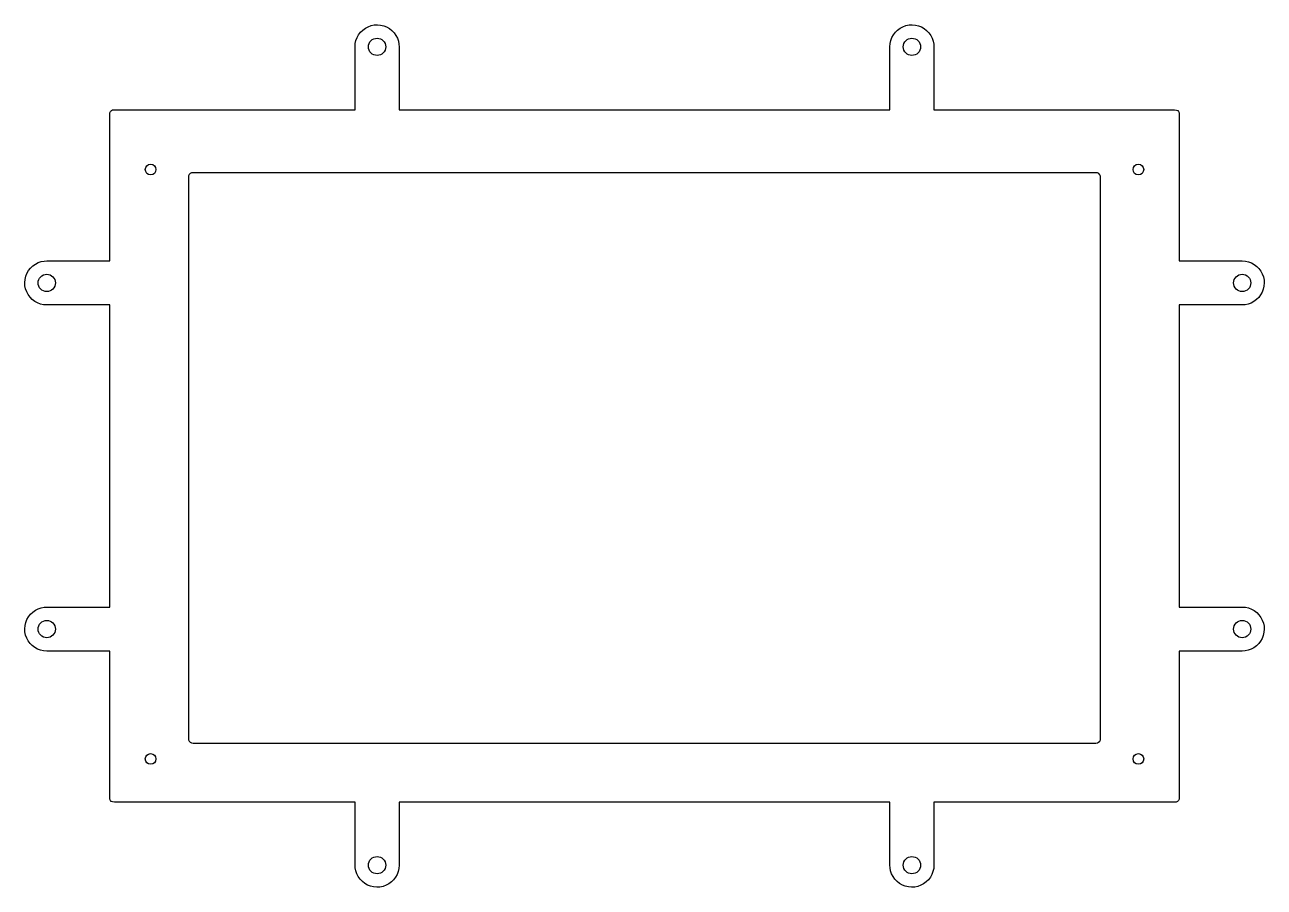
# Model space of a CAD drawing. Header units: metres. Extents: x -27 to 367, y -27 to 247.
import ezdxf

# ---------------------------------------------------------------- set-up
doc = ezdxf.new("R2010")
doc.units = ezdxf.units.M

msp = doc.modelspace()

# ---------------------------------------------------------------- linework, layer by layer
at = {"layer": 'CUT'}
for points in [[(0, 62), (0, 158), (-20, 158), (-21.0056, 158.0726), (-21.9903, 158.2889), (-22.9337, 158.6444), (-23.8162, 159.1318), (-24.6196, 159.7408), (-25.3272, 160.459), (-25.9243, 161.2713), (-26.3985, 162.161), (-26.7399, 163.1096), (-26.9416, 164.0974), (-26.9992, 165.104), (-26.9117, 166.1083), (-26.6808, 167.0897), (-26.3113, 168.0278), (-25.8109, 168.903), (-25.19, 169.6972), (-24.4614, 170.3941), (-23.6402, 170.979), (-22.7436, 171.4399), (-21.79, 171.7673), (-20.7994, 171.9542), (-20, 172), (0, 172), (0, 218.5), (0.0714, 219.083), (0.2602, 219.4893), (0.5453, 219.7635), (0.9362, 219.9339), (1.5, 220), (78, 220), (78, 240), (78.0726, 241.0056), (78.2889, 241.9903), (78.6444, 242.9337), (79.1318, 243.8162), (79.7408, 244.6196), (80.459, 245.3272), (81.2713, 245.9243), (82.161, 246.3985), (83.1096, 246.7399), (84.0974, 246.9416), (85.104, 246.9992), (86.1083, 246.9117), (87.0897, 246.6808), (88.0278, 246.3113), (88.903, 245.8109), (89.6972, 245.19), (90.3941, 244.4614), (90.979, 243.6402), (91.4399, 242.7436), (91.7673, 241.79), (91.9542, 240.7994), (92, 240), (92, 220), (248, 220), (248, 240), (248.0726, 241.0056), (248.2889, 241.9903), (248.6444, 242.9337), (249.1318, 243.8162), (249.7408, 244.6196), (250.459, 245.3272), (251.2713, 245.9243), (252.161, 246.3985), (253.1096, 246.7399), (254.0974, 246.9416), (255.104, 246.9992), (256.1083, 246.9117), (257.0897, 246.6808), (258.0278, 246.3113), (258.903, 245.8109), (259.6972, 245.19), (260.3941, 244.4614), (260.979, 243.6402), (261.4399, 242.7436), (261.7673, 241.79), (261.9542, 240.7994), (262, 240), (262, 220), (338.5, 220), (339.083, 219.9286), (339.4893, 219.7398), (339.7635, 219.4547), (339.9339, 219.0638), (340, 218.5), (340, 172), (360, 172), (361.0056, 171.9274), (361.9903, 171.7111), (362.9337, 171.3556), (363.8162, 170.8682), (364.6196, 170.2592), (365.3272, 169.541), (365.9243, 168.7287), (366.3985, 167.839), (366.7399, 166.8904), (366.9416, 165.9026), (367, 165), (366.9274, 163.9944), (366.7111, 163.0097), (366.3556, 162.0663), (365.8682, 161.1838), (365.2592, 160.3804), (364.541, 159.6728), (363.7287, 159.0757), (362.839, 158.6015), (361.8904, 158.2601), (360.9026, 158.0584), (360, 158), (340, 158), (340, 62), (360, 62), (361.0056, 61.9274), (361.9903, 61.7111), (362.9337, 61.3556), (363.8162, 60.8682), (364.6196, 60.2592), (365.3272, 59.541), (365.9243, 58.7287), (366.3985, 57.839), (366.7399, 56.8904), (366.9416, 55.9026), (367, 55), (366.9274, 53.9944), (366.7111, 53.0097), (366.3556, 52.0663), (365.8682, 51.1838), (365.2592, 50.3804), (364.541, 49.6728), (363.7287, 49.0757), (362.839, 48.6015), (361.8904, 48.2601), (360.9026, 48.0584), (360, 48), (340, 48), (340, 1.5), (339.9286, 0.917), (339.7398, 0.5107), (339.4547, 0.2365), (339.0638, 0.0661), (338.5, 0), (262, 0), (262, -20), (261.9274, -21.0056), (261.7111, -21.9903), (261.3556, -22.9337), (260.8682, -23.8162), (260.2592, -24.6196), (259.541, -25.3272), (258.7287, -25.9243), (257.839, -26.3985), (256.8904, -26.7399), (255.9026, -26.9416), (254.896, -26.9992), (253.8917, -26.9117), (252.9103, -26.6808), (251.9722, -26.3113), (251.097, -25.8109), (250.3028, -25.19), (249.6059, -24.4614), (249.021, -23.6402), (248.5601, -22.7436), (248.2327, -21.79), (248.0458, -20.7994), (248, -20), (248, 0), (92, 0), (92, -20), (91.9274, -21.0056), (91.7111, -21.9903), (91.3556, -22.9337), (90.8682, -23.8162), (90.2592, -24.6196), (89.541, -25.3272), (88.7287, -25.9243), (87.839, -26.3985), (86.8904, -26.7399), (85.9026, -26.9416), (84.896, -26.9992), (83.8917, -26.9117), (82.9103, -26.6808), (81.9722, -26.3113), (81.097, -25.8109), (80.3028, -25.19), (79.6059, -24.4614), (79.021, -23.6402), (78.5601, -22.7436), (78.2327, -21.79), (78.0458, -20.7994), (78, -20), (78, 0), (1.5, 0), (0.917, 0.0714), (0.5107, 0.2602), (0.2365, 0.5453), (0.0661, 0.9362), (0, 1.5), (0, 48), (-20, 48), (-21.0056, 48.0726), (-21.9903, 48.2889), (-22.9337, 48.6444), (-23.8162, 49.1318), (-24.6196, 49.7408), (-25.3272, 50.459), (-25.9243, 51.2713), (-26.3985, 52.161), (-26.7399, 53.1096), (-26.9416, 54.0974), (-26.9992, 55.104), (-26.9117, 56.1083), (-26.6808, 57.0897), (-26.3113, 58.0278), (-25.8109, 58.903), (-25.19, 59.6972), (-24.4614, 60.3941), (-23.6402, 60.979), (-22.7436, 61.4399), (-21.79, 61.7673), (-20.7994, 61.9542), (-20, 62), (0, 62)], [(25, 198.5), (25, 20.25), (25.0721, 19.7904), (25.2816, 19.375), (25.6083, 19.0438), (26.0208, 18.8286), (26.5, 18.75), (313.5, 18.75), (313.9596, 18.8221), (314.375, 19.0316), (314.7062, 19.3583), (314.9214, 19.7708), (315, 20.25), (315, 198.5), (314.9279, 198.9596), (314.7184, 199.375), (314.3917, 199.7062), (313.9792, 199.9214), (313.5, 200), (26.5, 200), (26.0404, 199.9279), (25.625, 199.7184), (25.2938, 199.3917), (25.0786, 198.9792), (25, 198.5)]]:
    msp.add_lwpolyline(points, close=True, dxfattribs=at)
for centre, radius in [((85, 240), 2.75), ((255, 240), 2.75), ((13, 201), 1.7), ((327, 201), 1.7), ((-20, 165), 2.75), ((360, 165), 2.75), ((-20, 55), 2.75), ((360, 55), 2.75), ((13, 13.75), 1.7), ((327, 13.75), 1.7), ((85, -20), 2.75), ((255, -20), 2.75)]:
    msp.add_circle(centre, radius, dxfattribs=at)

doc.saveas('drawing.dxf')
